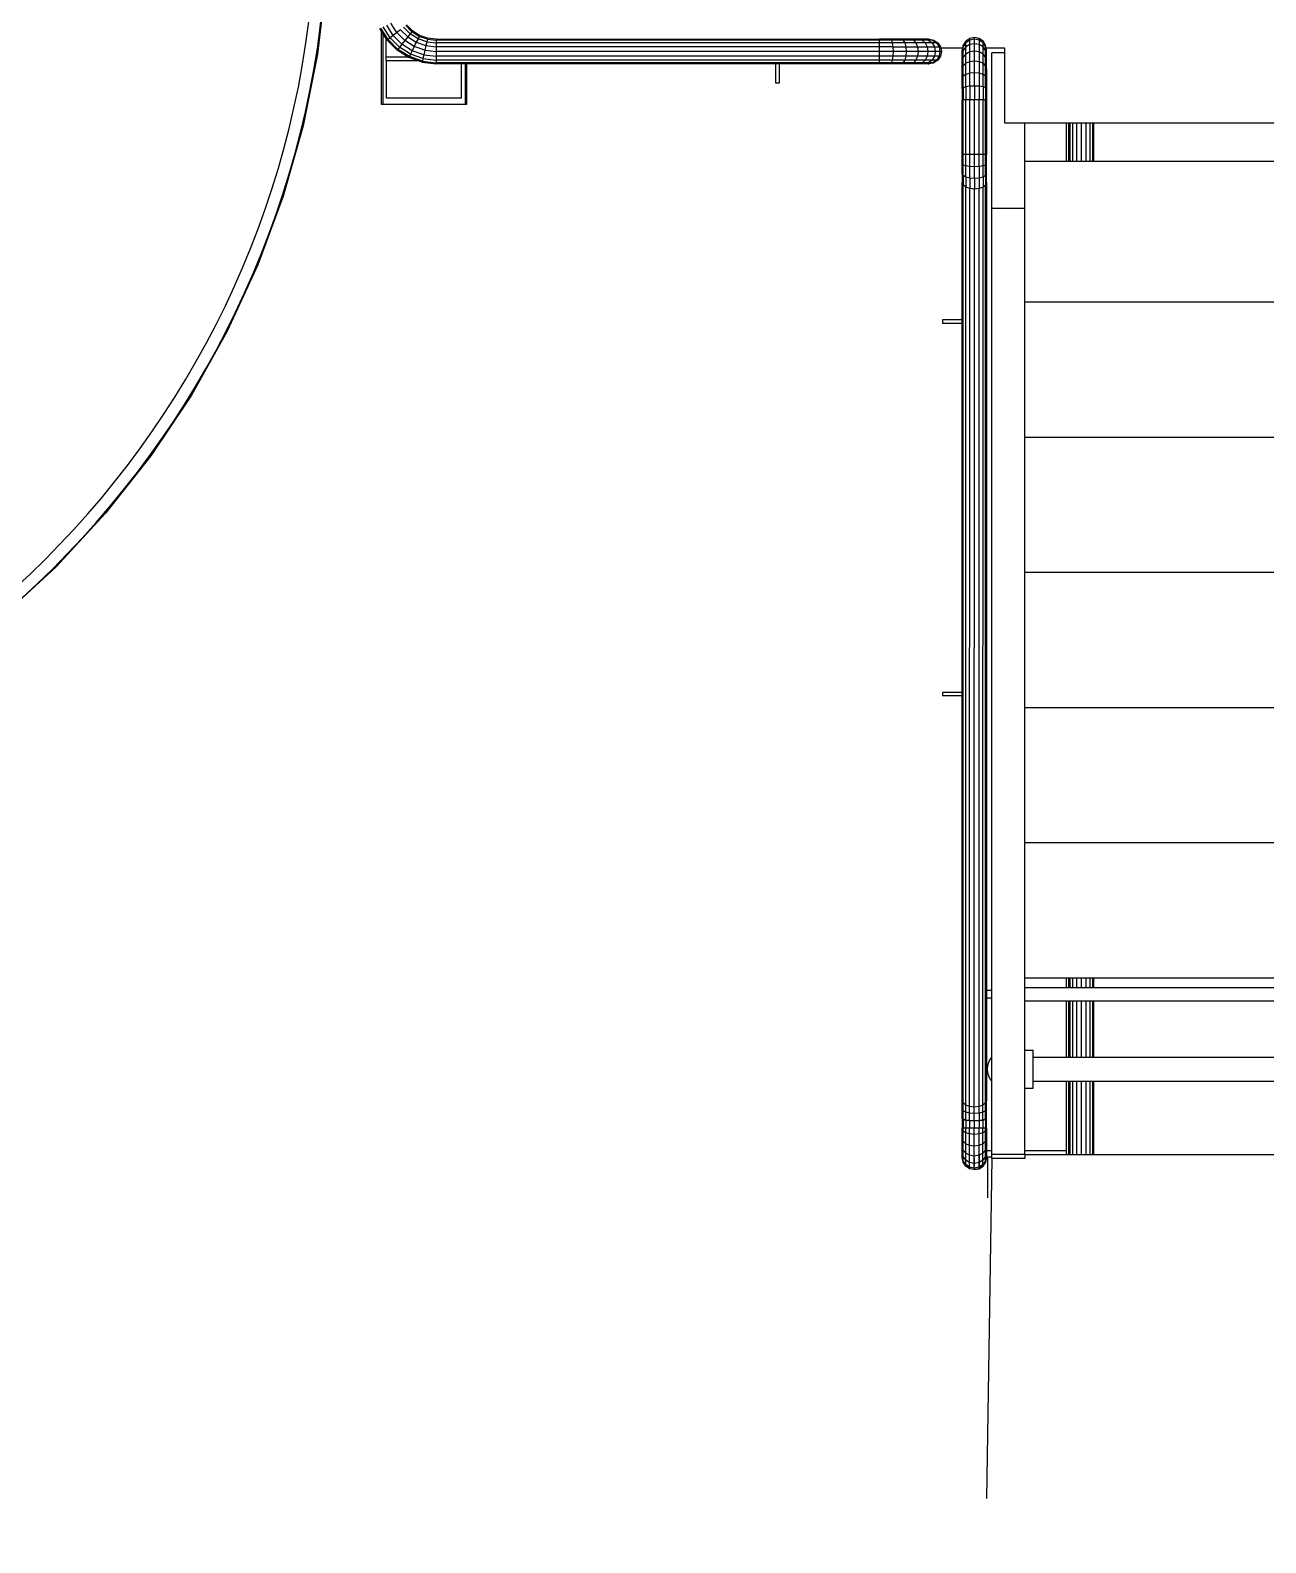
# Model space of a CAD drawing. Header units: metres. Extents: x 0 to 63075, y 0 to 44550.
# Drawn here: x 57810.6 to 58181, y 39156.4 to 39610.1 of the extents above; entities that cross this region are included whole.
import ezdxf

# ---------------------------------------------------------------- set-up
doc = ezdxf.new("R2010")
doc.units = ezdxf.units.M
doc.header["$LTSCALE"] = 75
for name, color, linetype in [('GSB', 7, 'Continuous'), ('ML6', 1, 'Continuous'), ('SDM', 7, 'Continuous'), ('SL1', 8, 'Continuous')]:
    doc.layers.add(name, color=color, linetype=linetype)
doc.styles.add('ROMANS', font='ROMANS.SHX')
doc.dimstyles.new('75___1-75', dxfattribs={"dimscale": 75, "dimtxt": 2.5, "dimasz": 2, "dimexe": 1.5, "dimexo": 1, "dimgap": 0.5, "dimtad": 1, "dimdec": 0, "dimzin": 12, "dimtxsty": 'ROMANS', "dimcen": 0, "dimclrd": 256, "dimclre": 256, "dimclrt": 3, "dimazin": 3, "dimtfac": 1, "dimtdec": 0, "dimtmove": 0, "dimatfit": 0, "dimfxl": 1, "dimlwd": -1, "dimlwe": -1, "dimarcsym": 0})

# ---------------------------------------------------------------- blocks, each defined once
blk = doc.blocks.new('A$C6bae614f')
at = {"layer": 'SL1'}
for p, q in [((399724.7, 38686.5), (399707.6, 38541.4)), ((399847.2, 38569.3), (399832.4, 38592.9)), ((399848.7, 38570.5), (399834.1, 38593.7)), ((399835.5, 38440.8), (399835.5, 38588)), ((399838, 38584.1), (399838, 38440.8)), ((399852.8, 38573.8), (399838.8, 38596)), ((399859, 38578.7), (399846, 38599.5)), ((399866.3, 38584.6), (399854.4, 38603.5)), ((399866.3, 38584.6), (399859, 38578.7)), ((399873.6, 38590.4), (399866.3, 38584.6)), ((399882.1, 38568.7), (399866.3, 38584.6)), ((399873.6, 38590.4), (399887.9, 38576)), ((399892.9, 38582.2), (399879.8, 38595.3)), ((399896.2, 38586.3), (399883.9, 38598.6)), ((399897.3, 38587.8), (399885.4, 38599.8)), ((399892.9, 38582.2), (399887.9, 38576)), ((399896.2, 38586.3), (399892.9, 38582.2)), ((399908.6, 38572.4), (399892.9, 38582.2)), ((399897.3, 38587.8), (399896.2, 38586.3)), ((399910.9, 38577.1), (399896.2, 38586.3)), ((399911.7, 38578.8), (399897.3, 38587.8)), ((399844.5, 38573.7), (399844.5, 38528.6)), ((399848.7, 38570.5), (399847.2, 38569.3)), ((399866.9, 38549.6), (399847.2, 38569.3)), ((399852.8, 38573.8), (399848.7, 38570.5)), ((399868.1, 38551.1), (399848.7, 38570.5)), ((399859, 38578.7), (399852.8, 38573.8)), ((399871.4, 38555.2), (399852.8, 38573.8)), ((399876.3, 38561.4), (399859, 38578.7)), ((399871.4, 38555.2), (399868.1, 38551.1)), ((399876.3, 38561.4), (399871.4, 38555.2)), ((399893.6, 38541.3), (399871.4, 38555.2)), ((399882.1, 38568.7), (399876.3, 38561.4)), ((399897, 38548.4), (399876.3, 38561.4)), ((399887.9, 38576), (399882.1, 38568.7)), ((399901.1, 38556.8), (399882.1, 38568.7)), ((399887.9, 38576), (399905.1, 38565.2)), ((399901.1, 38556.8), (399897, 38548.4)), ((399905.1, 38565.2), (399901.1, 38556.8)), ((399922.2, 38549.4), (399901.1, 38556.8)), ((399908.6, 38572.4), (399905.1, 38565.2)), ((399905.1, 38565.2), (399924.3, 38558.5)), ((399910.9, 38577.1), (399908.6, 38572.4)), ((399926.1, 38566.2), (399908.6, 38572.4)), ((399911.7, 38578.8), (399910.9, 38577.1)), ((399927.2, 38571.4), (399910.9, 38577.1)), ((399927.7, 38573.2), (399911.7, 38578.8)), ((399924.3, 38558.5), (399922.2, 38549.4)), ((399926.1, 38566.2), (399924.3, 38558.5)), ((399924.3, 38558.5), (399944.5, 38556.2)), ((399927.2, 38571.4), (399926.1, 38566.2)), ((399926.1, 38566.2), (399944.5, 38564.2)), ((399927.7, 38573.2), (399927.2, 38571.4)), ((399927.2, 38571.4), (399944.5, 38569.4)), ((399944.5, 38571.3), (399927.7, 38573.2)), ((399944.5, 38571.3), (400829.4, 38571.3)), ((399944.5, 38571.3), (399944.5, 38569.4)), ((400829.4, 38569.4), (399944.5, 38569.4)), ((399944.5, 38569.4), (399944.5, 38564.2)), ((400829.4, 38564.1), (399944.5, 38564.2)), ((399944.5, 38564.2), (399944.5, 38556.2)), ((399944.5, 38556.2), (399944.5, 38546.9)), ((400829.4, 38556.2), (399944.5, 38556.2)), ((400851.7, 38571.3), (400829.4, 38571.3)), ((400829.4, 38571.3), (400829.4, 38569.4)), ((400829.4, 38569.4), (400829.4, 38564.1)), ((400853.8, 38569.4), (400829.4, 38569.4)), ((400855.5, 38564.1), (400829.4, 38564.1)), ((400829.4, 38564.1), (400829.4, 38556.2)), ((400829.4, 38556.2), (400829.4, 38546.9)), ((400856.7, 38556.2), (400829.4, 38556.2)), ((400872.8, 38571.3), (400851.7, 38571.3)), ((400851.7, 38571.3), (400853.8, 38569.4)), ((400853.8, 38569.4), (400855.5, 38564.1)), ((400876.9, 38569.4), (400853.8, 38569.4)), ((400855.5, 38564.1), (400856.7, 38556.2)), ((400880.3, 38564.1), (400855.5, 38564.1)), ((400856.7, 38556.2), (400882.6, 38556.2)), ((400856.7, 38556.2), (400857.1, 38546.9)), ((400891.8, 38571.3), (400872.8, 38571.3)), ((400872.8, 38571.3), (400876.9, 38569.4)), ((400897.6, 38569.4), (400876.9, 38569.4)), ((400876.9, 38569.4), (400880.3, 38564.1)), ((400880.3, 38564.1), (400882.6, 38556.2)), ((400902.5, 38564.1), (400880.3, 38564.1)), ((400882.6, 38556.2), (400905.8, 38556.2)), ((400882.6, 38556.2), (400883.4, 38546.9)), ((400891.8, 38571.3), (400897.6, 38569.4)), ((400907.6, 38571.3), (400891.8, 38571.3)), ((400914.9, 38569.4), (400897.6, 38569.4)), ((400897.6, 38569.4), (400902.5, 38564.1)), ((400902.5, 38564.1), (400905.8, 38556.2)), ((400921.1, 38564.1), (400902.5, 38564.1)), ((400905.8, 38556.2), (400907, 38546.9)), ((400905.8, 38556.2), (400925.2, 38556.2)), ((400919.5, 38571.3), (400907.6, 38571.3)), ((400907.6, 38571.3), (400914.9, 38569.4)), ((400927.9, 38569.4), (400914.9, 38569.4)), ((400914.9, 38569.4), (400921.1, 38564.1)), ((400919.5, 38571.3), (400927.9, 38569.4)), ((400926.9, 38571.3), (400919.5, 38571.3)), ((400935.1, 38564.1), (400921.1, 38564.1)), ((400921.1, 38564.1), (400925.2, 38556.2)), ((400925.2, 38556.2), (400939.8, 38556.2)), ((400925.2, 38556.2), (400926.7, 38546.9)), ((400929.4, 38571.3), (400926.9, 38571.3)), ((400926.9, 38571.3), (400936, 38569.4)), ((400936, 38569.4), (400927.9, 38569.4)), ((400927.9, 38569.4), (400935.1, 38564.1)), ((400929.4, 38571.3), (400938.8, 38569.4)), ((400943.7, 38564.1), (400935.1, 38564.1)), ((400935.1, 38564.1), (400939.8, 38556.2)), ((400936, 38569.4), (400938.8, 38569.4)), ((400936, 38569.4), (400943.7, 38564.1)), ((400938.8, 38569.4), (400946.7, 38564.1)), ((400939.8, 38556.2), (400941.5, 38546.9)), ((400939.8, 38556.2), (400948.9, 38556.2)), ((400943.7, 38564.1), (400946.7, 38564.1)), ((400943.7, 38564.1), (400948.9, 38556.2)), ((400946.7, 38564.1), (400952, 38556.2)), ((400948.9, 38556.2), (400950.7, 38546.9)), ((400948.9, 38556.2), (400952, 38556.2)), ((400952, 38556.2), (400953.8, 38546.9)), ((400952.4, 38554.1), (400995.8, 38554.1)), ((400996.9, 38559.5), (400995, 38550.1)), ((400996.9, 38556.7), (400995, 38547.6)), ((401002.2, 38567.4), (400996.9, 38559.5)), ((401002.2, 38567.4), (400996.9, 38559.5)), ((401002.2, 38564.4), (400996.9, 38556.7)), ((400996.9, 38556.7), (400996.9, 38559.5)), ((400996.9, 38559.5), (400996.9, 38559.5)), ((400996.9, 38535.6), (400996.9, 38556.7)), ((401002.2, 38555.8), (400996.9, 38548.6)), ((401010.1, 38572.7), (401002.2, 38567.4)), ((401010.1, 38572.7), (401002.2, 38567.4)), ((401010.1, 38569.6), (401002.2, 38564.4)), ((401002.2, 38564.4), (401002.2, 38567.4)), ((401002.2, 38567.4), (401002.2, 38567.4)), ((401002.2, 38541.8), (401002.2, 38564.4)), ((401010.1, 38560.5), (401002.2, 38555.8)), ((401019.4, 38574.5), (401010.1, 38572.7)), ((401019.4, 38574.5), (401010.1, 38572.7)), ((401010.1, 38572.7), (401010.1, 38572.7)), ((401010.1, 38569.6), (401010.1, 38572.7)), ((401019.4, 38571.4), (401010.1, 38569.6)), ((401010.1, 38545.9), (401010.1, 38569.6)), ((401019.4, 38562.2), (401010.1, 38560.5)), ((401019.4, 38571.4), (401019.4, 38574.5)), ((401028.8, 38572.7), (401019.4, 38574.5)), ((401019.4, 38574.5), (401019.4, 38574.5)), ((401028.8, 38572.7), (401019.4, 38574.5)), ((401028.8, 38569.6), (401019.4, 38571.4)), ((401019.4, 38547.4), (401019.4, 38571.4)), ((401028.8, 38560.5), (401019.4, 38562.2)), ((401036.7, 38567.4), (401028.8, 38572.7)), ((401028.8, 38572.7), (401028.8, 38572.7)), ((401036.7, 38567.4), (401028.8, 38572.7)), ((401028.8, 38569.6), (401028.8, 38572.7)), ((401028.8, 38569.6), (401028.8, 38545.9)), ((401036.7, 38564.4), (401028.8, 38569.6)), ((401036.7, 38555.8), (401028.8, 38560.5)), ((401036.7, 38564.4), (401036.7, 38567.4)), ((401042, 38559.5), (401036.7, 38567.4)), ((401036.7, 38567.4), (401036.7, 38567.4)), ((401042, 38559.5), (401036.7, 38567.4)), ((401036.7, 38555.8), (401036.7, 38564.4)), ((401042, 38556.7), (401036.7, 38564.4)), ((401036.7, 38541.8), (401036.7, 38555.8)), ((401042, 38548.6), (401036.7, 38555.8)), ((401042, 38556.7), (401042, 38559.5)), ((401043.8, 38550.1), (401042, 38559.5)), ((401042, 38559.5), (401042, 38559.5)), ((401042, 38535.6), (401042, 38556.7)), ((401043.8, 38547.6), (401042, 38556.7)), ((401043, 38554.1), (401079.4, 38554.1)), ((401079.4, 38554.1), (401079.4, 38404.6)), ((399707.6, 38541.4), (399679.1, 38398.2)), ((399889.9, 38535.2), (399844.5, 38535.2)), ((399844.5, 38528.6), (399908.3, 38528.6)), ((399845.5, 38453.6), (399845.5, 38528.6)), ((399868.1, 38551.1), (399866.9, 38549.6)), ((399890.5, 38534.8), (399866.9, 38549.6)), ((399891.3, 38536.5), (399868.1, 38551.1)), ((399891.3, 38536.5), (399890.5, 38534.8)), ((399916.8, 38525.6), (399890.5, 38534.8)), ((399893.6, 38541.3), (399891.3, 38536.5)), ((399917.2, 38527.4), (399891.3, 38536.5)), ((399897, 38548.4), (399893.6, 38541.3)), ((399918.4, 38532.6), (399893.6, 38541.3)), ((399920.1, 38540.3), (399897, 38548.4)), ((399917.2, 38527.4), (399916.8, 38525.6)), ((399916.8, 38525.6), (399944.5, 38522.5)), ((399918.4, 38532.6), (399917.2, 38527.4)), ((399917.2, 38527.4), (399944.5, 38524.4)), ((399920.1, 38540.3), (399918.4, 38532.6)), ((399918.4, 38532.6), (399944.5, 38529.7)), ((399922.2, 38549.4), (399920.1, 38540.3)), ((399920.1, 38540.3), (399944.5, 38537.6)), ((399922.2, 38549.4), (399944.5, 38546.9)), ((399944.5, 38546.9), (399944.5, 38537.6)), ((400829.4, 38546.9), (399944.5, 38546.9)), ((400829.4, 38537.5), (399944.5, 38537.6)), ((399944.5, 38537.6), (399944.5, 38529.7)), ((400829.4, 38529.6), (399944.5, 38529.7)), ((399944.5, 38529.7), (399944.5, 38524.4)), ((399944.5, 38524.4), (399944.5, 38522.5)), ((400829.4, 38524.3), (399944.5, 38524.4)), ((400829.4, 38522.5), (399944.5, 38522.5)), ((399995.5, 38453.6), (399995.5, 38522.5)), ((400003, 38522.5), (400003, 38440.8)), ((400005.5, 38522.5), (400005.5, 38440.8)), ((400623.1, 38483.4), (400623.1, 38522.5)), ((400629.4, 38522.5), (400629.4, 38483.4)), ((400829.4, 38546.9), (400829.4, 38537.5)), ((400857.1, 38546.9), (400829.4, 38546.9)), ((400856.7, 38537.5), (400829.4, 38537.5)), ((400829.4, 38537.5), (400829.4, 38529.6)), ((400855.5, 38529.6), (400829.4, 38529.6)), ((400829.4, 38529.6), (400829.4, 38524.3)), ((400829.4, 38524.3), (400829.4, 38522.5)), ((400853.8, 38524.3), (400829.4, 38524.3)), ((400851.7, 38522.5), (400829.4, 38522.5)), ((400853.8, 38524.3), (400851.7, 38522.5)), ((400872.8, 38522.5), (400851.7, 38522.5)), ((400855.5, 38529.6), (400853.8, 38524.3)), ((400876.9, 38524.3), (400853.8, 38524.3)), ((400856.7, 38537.5), (400855.5, 38529.6)), ((400880.3, 38529.6), (400855.5, 38529.6)), ((400857.1, 38546.9), (400856.7, 38537.5)), ((400882.6, 38537.5), (400856.7, 38537.5)), ((400883.4, 38546.9), (400857.1, 38546.9)), ((400876.9, 38524.3), (400872.8, 38522.5)), ((400891.8, 38522.5), (400872.8, 38522.5)), ((400880.3, 38529.6), (400876.9, 38524.3)), ((400897.6, 38524.3), (400876.9, 38524.3)), ((400882.6, 38537.5), (400880.3, 38529.6)), ((400902.5, 38529.6), (400880.3, 38529.6)), ((400883.4, 38546.9), (400882.6, 38537.5)), ((400905.8, 38537.5), (400882.6, 38537.5)), ((400907, 38546.9), (400883.4, 38546.9)), ((400897.6, 38524.3), (400891.8, 38522.5)), ((400907.6, 38522.5), (400891.8, 38522.5)), ((400902.5, 38529.6), (400897.6, 38524.3)), ((400914.9, 38524.3), (400897.6, 38524.3)), ((400905.8, 38537.5), (400902.5, 38529.6)), ((400921.1, 38529.6), (400902.5, 38529.6)), ((400907, 38546.9), (400905.8, 38537.5)), ((400925.2, 38537.5), (400905.8, 38537.5)), ((400926.7, 38546.9), (400907, 38546.9)), ((400914.9, 38524.3), (400907.6, 38522.5)), ((400919.5, 38522.5), (400907.6, 38522.5)), ((400921.1, 38529.6), (400914.9, 38524.3)), ((400927.9, 38524.3), (400914.9, 38524.3)), ((400927.9, 38524.3), (400919.5, 38522.5)), ((400926.9, 38522.5), (400919.5, 38522.5)), ((400925.2, 38537.5), (400921.1, 38529.6)), ((400935.1, 38529.6), (400921.1, 38529.6)), ((400926.7, 38546.9), (400925.2, 38537.5)), ((400939.8, 38537.5), (400925.2, 38537.5)), ((400941.5, 38546.9), (400926.7, 38546.9)), ((400936, 38524.3), (400926.9, 38522.5)), ((400926.9, 38522.5), (400929.4, 38522.5)), ((400935.1, 38529.6), (400927.9, 38524.3)), ((400936, 38524.3), (400927.9, 38524.3)), ((400938.8, 38524.3), (400929.4, 38522.5)), ((400939.8, 38537.5), (400935.1, 38529.6)), ((400943.7, 38529.6), (400935.1, 38529.6)), ((400943.7, 38529.6), (400936, 38524.3)), ((400936, 38524.3), (400938.8, 38524.3)), ((400946.7, 38529.6), (400938.8, 38524.3)), ((400941.5, 38546.9), (400939.8, 38537.5)), ((400948.9, 38537.5), (400939.8, 38537.5)), ((400950.7, 38546.9), (400941.5, 38546.9)), ((400948.9, 38537.5), (400943.7, 38529.6)), ((400943.7, 38529.6), (400946.7, 38529.6)), ((400952, 38537.5), (400946.7, 38529.6)), ((400950.7, 38546.9), (400948.9, 38537.5)), ((400948.9, 38537.5), (400952, 38537.5)), ((400950.7, 38546.9), (400953.8, 38546.9)), ((400953.8, 38546.9), (400952, 38537.5)), ((400995, 38547.6), (400995, 38550.1)), ((400996.9, 38548.6), (400995, 38540.2)), ((400995, 38528.3), (400995, 38547.6)), ((400996.9, 38535.6), (400995, 38528.3)), ((400995, 38512.5), (400995, 38528.3)), ((401002.2, 38541.8), (400996.9, 38535.6)), ((400996.9, 38474.4), (400996.9, 38535.6)), ((401002.2, 38523.2), (400996.9, 38518.3)), ((401010.1, 38545.9), (401002.2, 38541.8)), ((401002.2, 38476.2), (401002.2, 38541.8)), ((401010.1, 38526.5), (401002.2, 38523.2)), ((401019.4, 38547.4), (401010.1, 38545.9)), ((401010.1, 38477.4), (401010.1, 38545.9)), ((401019.4, 38527.7), (401010.1, 38526.5)), ((401019.4, 38477.8), (401019.4, 38547.4)), ((401028.8, 38545.9), (401019.4, 38547.4)), ((401028.8, 38526.5), (401019.4, 38527.7)), ((401028.8, 38545.9), (401028.8, 38477.4)), ((401036.7, 38541.8), (401028.8, 38545.9)), ((401036.7, 38523.2), (401028.8, 38526.5)), ((401042, 38535.6), (401036.7, 38541.8)), ((401036.7, 38523.2), (401036.7, 38541.8)), ((401036.7, 38476.2), (401036.7, 38523.2)), ((401042, 38518.3), (401036.7, 38523.2)), ((401043.8, 38540.2), (401042, 38548.6)), ((401043.8, 38528.3), (401042, 38535.6)), ((401042, 38474.4), (401042, 38535.6)), ((401043.8, 38547.6), (401043.8, 38550.1)), ((401043.8, 38540.2), (401043.8, 38547.6)), ((401043.8, 38528.3), (401043.8, 38540.2)), ((401043.8, 38512.5), (401043.8, 38528.3)), ((401079.4, 38544.1), (401054.4, 38544.1)), ((401054.4, 38233.9), (401054.4, 38544.1)), ((400996.9, 38518.3), (400995, 38512.5)), ((400995, 38493.5), (400995, 38512.5)), ((400996.9, 38497.6), (400995, 38493.5)), ((400995, 38472.4), (400995, 38493.5)), ((401002.2, 38501), (400996.9, 38497.6)), ((401010.1, 38503.3), (401002.2, 38501)), ((401019.4, 38504.1), (401010.1, 38503.3)), ((401028.8, 38503.3), (401019.4, 38504.1)), ((401036.7, 38501), (401028.8, 38503.3)), ((401042, 38497.6), (401036.7, 38501)), ((401043.8, 38512.5), (401042, 38518.3)), ((401043.8, 38493.5), (401042, 38497.6)), ((401043.8, 38512.5), (401043.8, 38341)), ((400629.4, 38483.4), (400623.1, 38483.4)), ((400996.9, 38474.4), (400995, 38472.4)), ((400995, 38472.4), (400995, 38450.1)), ((401002.2, 38476.2), (400996.9, 38474.4)), ((400996.9, 38474.4), (400996.9, 38450.1)), ((401010.1, 38477.4), (401002.2, 38476.2)), ((401002.2, 38476.2), (401002.2, 38450.1)), ((401019.4, 38477.8), (401010.1, 38477.4)), ((401010.1, 38477.4), (401010.1, 38450.1)), ((401028.8, 38477.4), (401019.4, 38477.8)), ((401019.4, 38477.8), (401019.4, 38450.1)), ((401036.7, 38476.2), (401028.8, 38477.4)), ((401028.8, 38477.4), (401028.8, 38450.1)), ((401036.7, 38476.2), (401036.7, 38450.1)), ((401042, 38474.4), (401036.7, 38476.2)), ((401043.8, 38472.4), (401042, 38474.4)), ((401042, 38474.4), (401042, 38450.1)), ((400005.5, 38440.8), (399835.5, 38440.8)), ((399995.5, 38453.6), (399845.5, 38453.6)), ((400995, 38341), (400995, 38450.1)), ((400996.9, 38450.1), (400995, 38450.1)), ((400996.9, 38341), (400996.9, 38450.1)), ((401002.2, 38450.1), (400996.9, 38450.1)), ((401010.1, 38450.1), (401002.2, 38450.1)), ((401002.2, 38341), (401002.2, 38450.1)), ((401019.4, 38450.1), (401010.1, 38450.1)), ((401010.1, 38341), (401010.1, 38450.1)), ((401028.8, 38450.1), (401019.4, 38450.1)), ((401019.4, 38341), (401019.4, 38450.1)), ((401028.7, 38341), (401028.8, 38450.1)), ((401036.7, 38450.1), (401028.8, 38450.1)), ((401042, 38450.1), (401036.7, 38450.1)), ((401036.7, 38341), (401036.7, 38450.1)), ((401043.8, 38450.1), (401042, 38450.1)), ((401042, 38341), (401042, 38450.1)), ((401079.4, 38404.6), (401997, 38404.5)), ((401120.5, 38233.9), (401120.5, 38404.6)), ((401203, 38404.6), (401203, 38327.5)), ((401203, 38404.6), (401203, 38327.5)), ((401208.3, 38327.5), (401208.3, 38404.6)), ((401210.2, 38404.6), (401210.2, 38327.5)), ((401215.5, 38404.6), (401215.5, 38327.5)), ((401223.4, 38404.6), (401223.4, 38327.5)), ((401232.7, 38404.6), (401232.7, 38327.5)), ((401242.1, 38404.6), (401242.1, 38327.5)), ((401250, 38404.6), (401250, 38327.5)), ((401255.3, 38404.6), (401255.3, 38327.5)), ((401257.1, 38404.6), (401257.1, 38327.5)), ((399679.1, 38398.2), (399639.4, 38257.6)), ((400996.9, 38341), (400995, 38341)), ((400995, 38321.5), (400995, 38341)), ((401002.2, 38341), (400996.9, 38341)), ((400996.9, 38319.6), (400996.9, 38341)), ((401002.2, 38318.1), (401002.2, 38341)), ((401010.1, 38341), (401002.2, 38341)), ((401019.4, 38341), (401010.1, 38341)), ((401010.1, 38317.1), (401010.1, 38341)), ((401028.7, 38341), (401019.4, 38341)), ((401019.4, 38316.7), (401019.4, 38341)), ((401028.7, 38317.1), (401028.7, 38341)), ((401036.7, 38341), (401028.7, 38341)), ((401036.7, 38318.1), (401036.7, 38341)), ((401042, 38341), (401036.7, 38341)), ((401043.8, 38341), (401042, 38341)), ((401042, 38319.6), (401042, 38341)), ((401043.8, 38321.5), (401043.8, 38341)), ((400996.9, 38319.6), (400995, 38321.5)), ((400995, 38302.7), (400995, 38321.5)), ((401002.2, 38318.1), (400996.9, 38319.6)), ((400996.9, 38299.1), (400996.9, 38319.6)), ((401002.2, 38296.1), (401002.2, 38318.1)), ((401010.1, 38317.1), (401002.2, 38318.1)), ((401010.1, 38294.1), (401010.1, 38317.1)), ((401019.4, 38316.7), (401010.1, 38317.1)), ((401028.7, 38317.1), (401019.4, 38316.7)), ((401019.4, 38293.3), (401019.4, 38316.7)), ((401036.7, 38318.1), (401028.7, 38317.1)), ((401028.7, 38317.1), (401028.7, 38294)), ((401042, 38319.6), (401036.7, 38318.1)), ((401036.7, 38296.1), (401036.7, 38318.1)), ((401043.8, 38321.5), (401042, 38319.6)), ((401042, 38299.1), (401042, 38319.6)), ((401043.8, 38302.7), (401043.8, 38321.5)), ((401120.5, 38327.5), (401970.5, 38327.5)), ((400995, 38302.7), (400995, 38285.4)), ((400996.9, 38299.1), (400995, 38302.7)), ((400995, 36451.7), (400995, 38285.4)), ((400996.9, 38280.2), (400995, 38285.4)), ((400996.8, 36446.6), (400996.9, 38280.2)), ((401002.2, 38296.1), (400996.9, 38299.1)), ((400996.9, 38299.1), (400996.9, 38280.2)), ((401002.2, 38275.8), (400996.9, 38280.2)), ((401010.1, 38294.1), (401002.2, 38296.1)), ((401002.2, 38296.1), (401002.2, 38275.8)), ((401019.4, 38293.3), (401010.1, 38294.1)), ((401010.1, 38294.1), (401010.1, 38272.9)), ((401028.7, 38294), (401019.4, 38293.3)), ((401019.4, 38293.3), (401019.4, 38271.8)), ((401036.7, 38296.1), (401028.7, 38294)), ((401028.7, 38294), (401028.7, 38272.9)), ((401042, 38299.1), (401036.7, 38296.1)), ((401036.7, 38296.1), (401036.7, 38275.8)), ((401042, 38280.2), (401036.7, 38275.8)), ((401041.9, 36446.5), (401042, 38280.2)), ((401043.8, 38302.7), (401042, 38299.1)), ((401042, 38299.1), (401042, 38280.2)), ((401043.8, 38285.4), (401042, 38280.2)), ((401043.8, 38285.4), (401043.8, 38302.7)), ((401043.8, 38285.4), (401043.8, 36451.7)), ((399639.4, 38257.6), (399588.9, 38120.6)), ((401002.1, 36442.2), (401002.2, 38275.8)), ((401010.1, 38272.9), (401002.2, 38275.8)), ((401010, 36439.2), (401010.1, 38272.9)), ((401019.4, 38271.8), (401010.1, 38272.9)), ((401019.3, 36438.2), (401019.4, 38271.8)), ((401028.7, 38272.9), (401019.4, 38271.8)), ((401036.7, 38275.8), (401028.7, 38272.9)), ((401028.7, 36439.2), (401028.7, 38272.9)), ((401036.6, 36442.1), (401036.7, 38275.8)), ((401054.4, 38233.9), (401120.5, 38233.9)), ((401054.4, 38233.9), (401120.5, 38233.9)), ((401054.4, 36343.9), (401054.4, 38233.9)), ((401120.4, 36343.9), (401120.5, 38233.9)), ((399588.9, 38120.6), (399527.7, 37988)), ((399568.6, 38078.8), (399568.8, 38077)), ((399552.8, 38042.5), (399551.9, 38042.4)), ((401120.5, 38046.5), (401970.5, 38046.5)), ((400995, 38010.6), (400955.9, 38010.6)), ((400955.9, 38010.6), (400955.9, 38004.3)), ((399527.7, 37988), (399456.4, 37860.6)), ((400955.9, 38004.3), (400995, 38004.3)), ((399456.4, 37860.6), (399375.2, 37739.1)), ((401120.4, 37776.5), (401970.4, 37776.5)), ((399375.2, 37739.1), (399284.8, 37624.4)), ((399284.8, 37624.4), (399185.7, 37517.2)), ((399247.8, 37585.7), (399248.4, 37585.1)), ((399213.7, 37549), (399214.4, 37548.3)), ((399185.7, 37517.2), (399078.4, 37418.1)), ((401120.4, 37506.5), (401970.4, 37506.5)), ((400955.9, 37266.5), (400955.9, 37260.2)), ((400995, 37266.5), (400955.9, 37266.5)), ((400955.9, 37260.2), (400995, 37260.2)), ((401120.4, 37236.5), (401970.4, 37236.5)), ((401120.4, 36966.5), (401970.4, 36966.5)), ((401120.4, 36696.5), (401970.4, 36696.5)), ((401202.9, 36696.5), (401202.9, 36677.3)), ((401202.9, 36696.5), (401202.9, 36677.3)), ((401208.3, 36677.3), (401208.3, 36696.5)), ((401210.1, 36696.5), (401210.1, 36677.3)), ((401215.4, 36696.5), (401215.4, 36677.3)), ((401223.3, 36696.5), (401223.3, 36677.3)), ((401232.7, 36696.5), (401232.7, 36677.3)), ((401242, 36696.5), (401242, 36677.3)), ((401249.9, 36696.5), (401249.9, 36677.3)), ((401255.2, 36696.5), (401255.2, 36677.3)), ((401257.1, 36696.5), (401257.1, 36677.3)), ((401043.8, 36671.5), (401054.4, 36671.5)), ((401043.8, 36656.5), (401054.4, 36656.5)), ((401120.4, 36677.3), (401970.4, 36677.3)), ((401120.4, 36650.6), (401970.4, 36650.6)), ((401202.9, 36650.6), (401202.9, 36538.1)), ((401202.9, 36650.6), (401202.9, 36538.1)), ((401208.3, 36538.1), (401208.3, 36650.6)), ((401210.1, 36650.6), (401210.1, 36538.1)), ((401215.4, 36650.6), (401215.4, 36538.1)), ((401223.3, 36650.6), (401223.3, 36538.1)), ((401232.7, 36650.6), (401232.7, 36538.1)), ((401242, 36650.6), (401242, 36538.1)), ((401249.9, 36650.6), (401249.9, 36538.1)), ((401255.2, 36650.6), (401255.2, 36538.1)), ((401257.1, 36650.6), (401257.1, 36538.1)), ((401120.4, 36551.7), (401136.8, 36551.7)), ((401136.8, 36476.3), (401136.8, 36551.7)), ((401136.8, 36538.1), (401970.4, 36538.1)), ((401043.8, 36521.5), (401045.7, 36521.5)), ((401043.8, 36506.5), (401045.7, 36506.5)), ((401120.4, 36476.3), (401136.8, 36476.3)), ((401136.8, 36489.8), (401970.4, 36489.8)), ((401202.9, 36489.8), (401202.9, 36350.6)), ((401202.9, 36489.8), (401202.9, 36342.6)), ((401208.3, 36342.6), (401208.3, 36489.8)), ((401210.1, 36489.8), (401210.1, 36342.6)), ((401215.4, 36489.8), (401215.4, 36342.6)), ((401223.3, 36489.8), (401223.3, 36342.6)), ((401232.7, 36489.8), (401232.7, 36342.6)), ((401242, 36489.8), (401242, 36342.6)), ((401249.9, 36489.8), (401249.9, 36342.6)), ((401255.2, 36489.8), (401255.2, 36342.6)), ((401257.1, 36489.8), (401257.1, 36342.6)), ((400995, 36434.4), (400995, 36451.7)), ((400996.8, 36446.6), (400995, 36451.7)), ((400996.8, 36430.9), (400996.8, 36446.6)), ((401002.1, 36442.2), (400996.8, 36446.6)), ((401002.1, 36427.8), (401002.1, 36442.2)), ((401010, 36439.2), (401002.1, 36442.2)), ((401010, 36425.8), (401010, 36439.2)), ((401019.3, 36438.2), (401010, 36439.2)), ((401028.7, 36439.2), (401019.3, 36438.2)), ((401019.3, 36425.1), (401019.3, 36438.2)), ((401036.6, 36442.1), (401028.7, 36439.2)), ((401028.7, 36425.8), (401028.7, 36439.2)), ((401041.9, 36446.5), (401036.6, 36442.1)), ((401036.6, 36427.8), (401036.6, 36442.1)), ((401043.8, 36451.7), (401041.9, 36446.5)), ((401041.9, 36430.9), (401041.9, 36446.5)), ((401043.8, 36434.4), (401043.8, 36451.7)), ((400996.8, 36413.4), (400994.9, 36415.5)), ((400996.8, 36430.9), (400995, 36434.4)), ((400995, 36415.7), (400995, 36434.4)), ((400996.8, 36413.9), (400995, 36415.7)), ((400995, 36415.7), (400995, 36396.2)), ((400996.8, 36413.9), (400996.8, 36430.9)), ((401002.1, 36427.8), (400996.8, 36430.9)), ((401002.1, 36412.3), (400996.8, 36413.9)), ((400996.8, 36413.9), (400996.8, 36396.2)), ((401002.1, 36411.7), (400996.8, 36413.4)), ((401002.1, 36412.3), (401002.1, 36427.8)), ((401010, 36425.8), (401002.1, 36427.8)), ((401002.1, 36412.3), (401002.1, 36396.2)), ((401010, 36411.3), (401002.1, 36412.3)), ((401010, 36410.5), (401002.1, 36411.7)), ((401019.3, 36425.1), (401010, 36425.8)), ((401010, 36411.3), (401010, 36425.8)), ((401010, 36411.3), (401010, 36396.2)), ((401019.3, 36410.9), (401010, 36411.3)), ((401019.3, 36410.1), (401010, 36410.5)), ((401028.7, 36425.8), (401019.3, 36425.1)), ((401019.3, 36410.9), (401019.3, 36425.1)), ((401028.7, 36411.3), (401019.3, 36410.9)), ((401019.3, 36410.9), (401019.3, 36396.2)), ((401028.7, 36410.5), (401019.3, 36410.1)), ((401036.6, 36427.8), (401028.7, 36425.8)), ((401028.7, 36425.8), (401028.7, 36411.3)), ((401036.6, 36412.3), (401028.7, 36411.3)), ((401036.6, 36411.7), (401028.7, 36410.5)), ((401028.7, 36411.3), (401028.7, 36396.2)), ((401041.9, 36430.9), (401036.6, 36427.8)), ((401036.6, 36412.3), (401036.6, 36427.8)), ((401041.9, 36413.8), (401036.6, 36412.3)), ((401041.9, 36413.4), (401036.6, 36411.7)), ((401036.6, 36412.3), (401036.6, 36396.2)), ((401043.8, 36434.4), (401041.9, 36430.9)), ((401041.9, 36413.8), (401041.9, 36430.9)), ((401043.8, 36415.7), (401041.9, 36413.8)), ((401043.7, 36415.5), (401041.9, 36413.4)), ((401041.9, 36413.8), (401041.9, 36396.2)), ((401043.8, 36415.7), (401043.8, 36434.4)), ((401043.8, 36396.2), (401043.8, 36415.7)), ((400994.9, 36337.7), (400995, 36396.2)), ((400996.8, 36390.3), (400994.9, 36394.4)), ((400996.8, 36396.2), (400995, 36396.2)), ((400996.8, 36328.4), (400996.8, 36396.2)), ((401002.1, 36396.2), (400996.8, 36396.2)), ((401002.1, 36386.9), (400996.8, 36390.3)), ((401010, 36396.2), (401002.1, 36396.2)), ((401002.1, 36320.5), (401002.1, 36396.2)), ((401010, 36384.6), (401002.1, 36386.9)), ((401019.3, 36396.2), (401010, 36396.2)), ((401010, 36315.2), (401010, 36396.2)), ((401019.3, 36383.8), (401010, 36384.6)), ((401028.7, 36396.2), (401019.3, 36396.2)), ((401019.3, 36313.3), (401019.3, 36396.2)), ((401028.7, 36384.6), (401019.3, 36383.8)), ((401028.7, 36315.2), (401028.7, 36396.2)), ((401036.6, 36396.2), (401028.7, 36396.2)), ((401036.6, 36386.9), (401028.7, 36384.6)), ((401041.9, 36396.2), (401036.6, 36396.2)), ((401036.6, 36320.4), (401036.6, 36396.2)), ((401041.9, 36390.3), (401036.6, 36386.9)), ((401043.8, 36396.2), (401041.9, 36396.2)), ((401041.9, 36328.2), (401041.9, 36396.2)), ((401043.7, 36394.4), (401041.9, 36390.3)), ((401043.8, 36396.2), (401043.7, 36336.9)), ((400996.8, 36369.6), (400994.9, 36375.4)), ((400996.8, 36352.3), (400994.9, 36359.6)), ((401002.1, 36364.6), (400996.8, 36369.6)), ((401002.1, 36346.1), (400996.8, 36352.3)), ((401010, 36361.3), (401002.1, 36364.6)), ((401010, 36341.9), (401002.1, 36346.1)), ((401019.3, 36360.2), (401010, 36361.3)), ((401028.7, 36361.3), (401019.3, 36360.2)), ((401036.6, 36364.6), (401028.7, 36361.3)), ((401036.6, 36346.1), (401028.7, 36341.9)), ((401041.9, 36369.6), (401036.6, 36364.6)), ((401041.9, 36352.3), (401036.6, 36346.1)), ((401043.7, 36375.4), (401041.9, 36369.6)), ((401043.7, 36359.6), (401041.9, 36352.3)), ((401043.7, 36347.6), (401041.9, 36339.2)), ((401054.4, 36350.6), (401043.7, 36350.6)), ((401202.9, 36350.6), (401120.4, 36350.6)), ((400994.9, 36340.3), (400994.9, 36337.7)), ((400996.8, 36331.1), (400994.9, 36340.3)), ((400996.8, 36328.4), (400994.9, 36337.7)), ((400996.8, 36331.1), (400996.8, 36339.2)), ((401002.1, 36332.1), (400996.8, 36339.2)), ((400996.8, 36331.1), (400996.8, 36328.4)), ((401002.1, 36323.4), (400996.8, 36331.1)), ((401002.1, 36320.5), (400996.8, 36328.4)), ((401002.1, 36323.4), (401002.1, 36332.1)), ((401010, 36327.3), (401002.1, 36332.1)), ((401002.1, 36323.4), (401002.1, 36320.5)), ((401010, 36318.3), (401002.1, 36323.4)), ((401010, 36315.2), (401002.1, 36320.5)), ((401010, 36327.3), (401010, 36341.9)), ((401019.3, 36340.5), (401010, 36341.9)), ((401019.3, 36325.7), (401010, 36327.3)), ((401010, 36318.3), (401010, 36327.3)), ((401019.3, 36316.5), (401010, 36318.3)), ((401010, 36318.3), (401010, 36315.2)), ((401018.9, 36337.1), (401018.9, 36321.1)), ((401028.7, 36341.9), (401019.3, 36340.5)), ((401019.3, 36325.7), (401019.3, 36340.5)), ((401028.7, 36327.3), (401019.3, 36325.7)), ((401019.3, 36316.5), (401019.3, 36325.7)), ((401028.7, 36318.3), (401019.3, 36316.5)), ((401019.3, 36316.5), (401019.3, 36313.3)), ((401028.7, 36341.9), (401028.7, 36327.3)), ((401036.6, 36332.1), (401028.7, 36327.3)), ((401028.7, 36327.3), (401028.7, 36318.3)), ((401036.6, 36323.4), (401028.7, 36318.3)), ((401036.6, 36320.5), (401028.7, 36315.2)), ((401028.7, 36318.3), (401028.7, 36315.2)), ((401028.8, 36315.2), (401036.8, 36320.5)), ((401041.9, 36339.2), (401036.6, 36332.1)), ((401036.6, 36323.4), (401036.6, 36332.1)), ((401041.9, 36331.1), (401036.6, 36323.4)), ((401041.9, 36328.4), (401036.6, 36320.5)), ((401036.6, 36323.4), (401036.6, 36320.5)), ((401036.8, 36320.5), (401036.6, 36320.5)), ((401036.8, 36320.5), (401042.1, 36328.4)), ((401043.7, 36340.3), (401041.9, 36331.1)), ((401041.9, 36331.1), (401041.9, 36339.2)), ((401043.7, 36337.7), (401041.9, 36328.4)), ((401041.9, 36331.1), (401041.9, 36328.4)), ((401042.1, 36328.4), (401041.9, 36328.4)), ((401042.1, 36328.4), (401043.9, 36337.7)), ((401043.7, 36337.7), (401043.7, 36340.3)), ((401043.9, 36337.7), (401043.7, 36338.6)), ((401043.7, 36337.7), (401043.9, 36337.7)), ((401054.4, 36335.6), (401043.7, 35656.5)), ((401045.4, 36338.4), (401045.4, 36256.8)), ((401054.4, 36338.4), (401045.4, 36338.4)), ((401054.4, 36335.6), (401054.4, 36343.9)), ((401054.4, 36343.9), (401120.4, 36343.9)), ((401054.4, 36343.9), (401120.4, 36343.9)), ((401120.4, 36335.6), (401054.4, 36335.6)), ((401120.4, 36342.6), (401120.4, 36343.9)), ((401120.4, 36343.4), (401128.4, 36343.4)), ((401120.4, 36342.6), (401120.4, 36335.6)), ((401970.4, 36342.6), (401120.4, 36342.6)), ((401128.4, 36343.4), (401128.4, 36342.6)), ((401019.3, 36313.3), (401010, 36315.2)), ((401028.7, 36315.2), (401019.3, 36313.3)), ((401019.5, 36313.3), (401019.3, 36313.3)), ((401019.5, 36313.3), (401028.8, 36315.2)), ((401028.8, 36315.2), (401028.7, 36315.2))]:
    blk.add_line(p, q, dxfattribs=at)
for centre, radius, start, end in [((397870.3, 38832.5), 1834, 282.7996, 7.7066), ((397870.3, 38832.5), 1858, 282.7626, 7.6064), ((401082.7, 36514), 37.7, 138.5977, 221.3985)]:
    blk.add_arc(centre, radius, start, end, dxfattribs=at)
blk = doc.blocks.new('zw$15D4')
at = {"layer": 'ML6', "xscale": 0.2502808837766805, "yscale": 0.2502808837766805, "zscale": 0.2502808837766805}
blk.add_blockref('A$C6bae614f', (-85544.74, -3177.34), dxfattribs=at)

msp = doc.modelspace()

# ---------------------------------------------------------------- block references
at = {"layer": 'GSB', "xscale": 0.6000000000000068, "yscale": 0.6000000000000068, "zscale": 0.6000000000000068}
msp.add_blockref('zw$15D4', (49200, 35721.63), dxfattribs=at)

# ---------------------------------------------------------------- leaders
at = {"layer": 'SDM'}
msp.add_leader([(51608.33, 37812.06), (59453.13, 42438.72), (62243.43, 42438.72)], dimstyle='75___1-75', override={"dimtad": 0}, dxfattribs=at)

doc.saveas('drawing.dxf')
